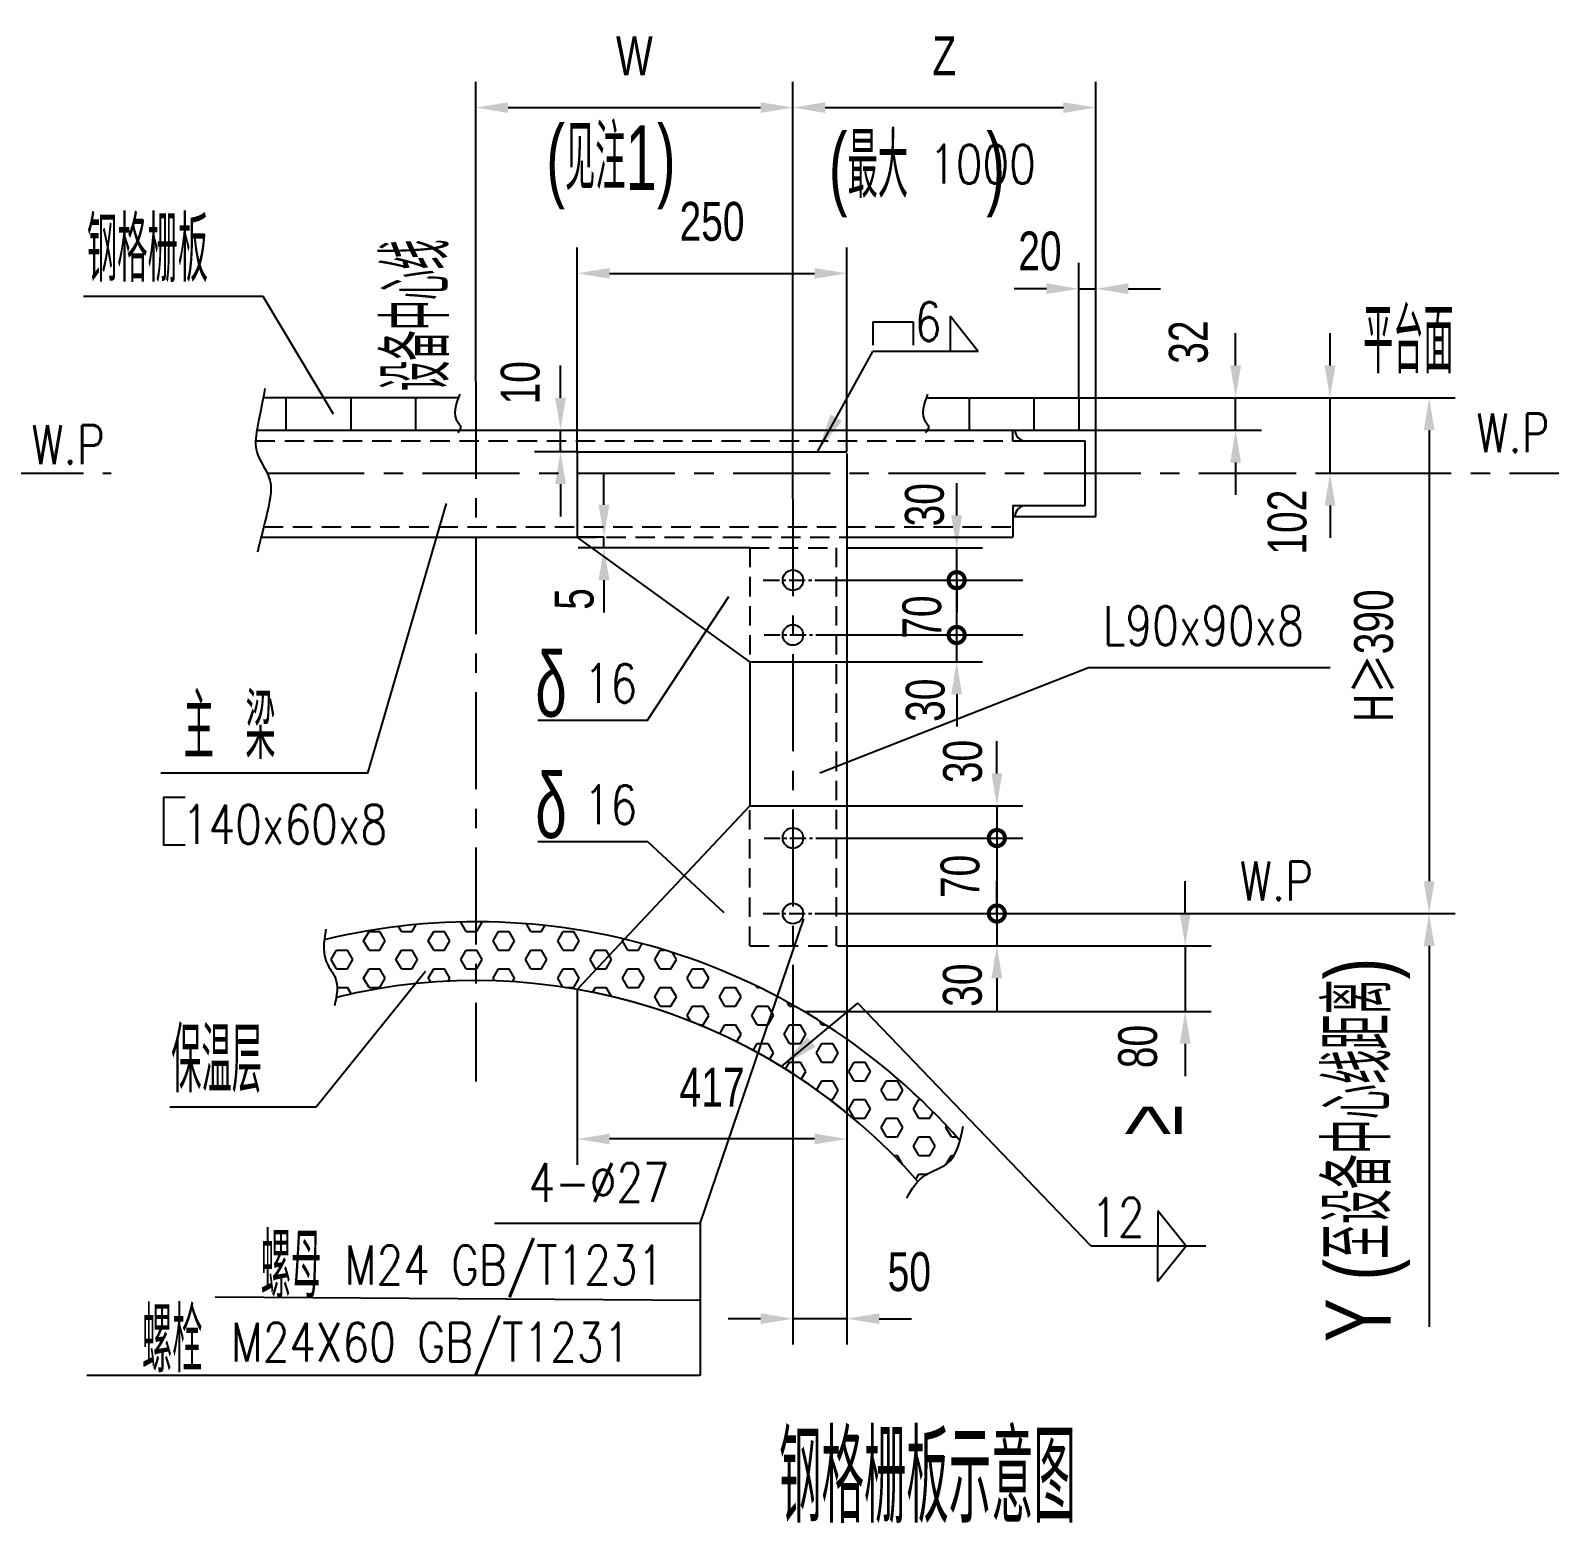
# Model space of a CAD drawing. Extents: x 148 to 221443, y -36682 to 6758.
# Drawn here: x 46388 to 48736, y -21096 to -18774 of the extents above; entities that cross this region are included whole.
import ezdxf
from ezdxf.enums import TextEntityAlignment as Align

# ---------------------------------------------------------------- set-up
doc = ezdxf.new("R2010")
doc.units = 0
doc.header["$LTSCALE"] = 10
doc.header["$MEASUREMENT"] = 0
doc.linetypes.add('CENTERX2', pattern=[4, 2.5, -0.5, 0.5, -0.5])
doc.linetypes.add('HIDDENX2', pattern=[0.75, 0.5, -0.25])
for name, color, linetype in [('2', 4, 'Continuous'), ('3', 255, 'Continuous'), ('CENTER', 1, 'CENTERX2'), ('HIDDEN', 7, 'HIDDENX2'), ('RED', 7, 'Continuous'), ('WHITE', 7, 'Continuous')]:
    doc.layers.add(name, color=color, linetype=linetype)
doc.styles.add('HZ', font='ROMS.SHX', dxfattribs={"width": 0.75, "bigfont": 'GBCBIG.SHX'})
doc.styles.get("Standard").update_dxf_attribs({"font": 'wison_e.shx', "width": 0.75, "bigfont": 'wison_c.shx'})
doc.styles.add('XW', font='ROMANS.shx', dxfattribs={"width": 0.85})
doc.dimstyles.new('DIM1', dxfattribs={"dimscale": 20, "dimtxt": 3, "dimasz": 2.5, "dimexe": 2, "dimexo": 0, "dimgap": 1, "dimtad": 0, "dimdec": 0, "dimzin": 0, "dimdsep": 46, "dimtxsty": 'Standard', "dimcen": 2, "dimclrd": 3, "dimclre": 3, "dimclrt": 3, "dimadec": 0, "dimazin": 0, "dimtfac": 0.666667, "dimtdec": 0, "dimtofl": 0, "dimtmove": 2, "dimatfit": 1, "dimfxl": 2, "dimtvp": 1.333333, "dimtolj": 1, "dimtzin": 0, "dimarcsym": 0})

# ---------------------------------------------------------------- blocks, each defined once
blk = doc.blocks.new('*D1021')
at = {"color": 3, "lineweight": -2}
for p, q in [((47207.7, -19341.7), (47207.7, -19291.7)), ((47062.7, -19391.7), (47247.7, -19391.7)), ((47233.6, -19425), (47167.7, -19425)), ((47207.7, -19475), (47207.7, -19525))]:
    blk.add_line(p, q, dxfattribs=at)
at = {"color": 3}
for points in [[(47199.4, -19341.7), (47216.1, -19341.7), (47207.7, -19391.7)], [(47216.1, -19475), (47199.4, -19475), (47207.7, -19425)]]:
    blk.add_solid(points, dxfattribs=at)
at = {"layer": 'Defpoints', "color": 0}
for p in [(47062.7, -19391.7), (47207.7, -19391.7), (47233.6, -19425)]:
    blk.add_point(p, dxfattribs=at)
at = {"color": 3, "insert": (47145.7, -19318.5), "char_height": 60, "attachment_point": 5, "rotation": 90}
blk.add_mtext('\\A1;10', dxfattribs=at)
blk = doc.blocks.new('*D1022')
at = {"layer": '2', "color": 3, "linetype": 'Continuous', "lineweight": -2}
for p, q in [((47233.6, -19425), (47233.6, -19109.3)), ((47650.3, -19425), (47650.3, -19109.3)), ((47283.6, -19149.3), (47600.3, -19149.3))]:
    blk.add_line(p, q, dxfattribs=at)
at = {"layer": '2', "color": 3}
for points in [[(47283.6, -19141), (47283.6, -19157.6), (47233.6, -19149.3)], [(47600.3, -19157.6), (47600.3, -19141), (47650.3, -19149.3)]]:
    blk.add_solid(points, dxfattribs=at)
at = {"layer": 'Defpoints', "color": 0}
for p in [(47650.3, -19149.3), (47233.6, -19425), (47650.3, -19425)]:
    blk.add_point(p, dxfattribs=at)
at = {"layer": '2', "color": 3, "insert": (47441.9, -19069.3), "char_height": 60, "attachment_point": 5}
blk.add_mtext('\\A1;250', dxfattribs=at)
blk = doc.blocks.new('*D1023')
at = {"color": 3, "lineweight": -2}
for p, q in [((47076.8, -19316.9), (47076.8, -18853.1)), ((47566.9, -19498.1), (47566.9, -18853.1)), ((47126.8, -18893.1), (47516.9, -18893.1))]:
    blk.add_line(p, q, dxfattribs=at)
at = {"color": 3}
for points in [[(47126.8, -18884.8), (47126.8, -18901.4), (47076.8, -18893.1)], [(47516.9, -18901.4), (47516.9, -18884.8), (47566.9, -18893.1)]]:
    blk.add_solid(points, dxfattribs=at)
at = {"layer": 'Defpoints', "color": 0}
for p in [(47566.9, -18893.1), (47076.8, -19316.9), (47566.9, -19498.1)]:
    blk.add_point(p, dxfattribs=at)
at = {"color": 3, "insert": (47321.9, -18813.1), "char_height": 60, "attachment_point": 5}
blk.add_mtext('\\A1;W', dxfattribs=at)
blk = doc.blocks.new('*D1024')
at = {"color": 3, "lineweight": -2}
for p, q in [((47566.9, -19498.1), (47566.9, -18853.1)), ((48035.1, -19391.7), (48035.1, -18853.1)), ((47616.9, -18893.1), (47985.1, -18893.1))]:
    blk.add_line(p, q, dxfattribs=at)
at = {"color": 3}
for points in [[(47616.9, -18884.8), (47616.9, -18901.4), (47566.9, -18893.1)], [(47985.1, -18901.4), (47985.1, -18884.8), (48035.1, -18893.1)]]:
    blk.add_solid(points, dxfattribs=at)
at = {"layer": 'Defpoints', "color": 0}
for p in [(48035.1, -18893.1), (48035.1, -19391.7), (47566.9, -19498.1)]:
    blk.add_point(p, dxfattribs=at)
at = {"color": 3, "insert": (47801, -18813.1), "char_height": 60, "attachment_point": 5}
blk.add_mtext('\\A1;Z', dxfattribs=at)
blk = doc.blocks.new('*D1025')
at = {"color": 3, "lineweight": -2}
for p, q in [((47274.9, -19506.9), (47274.9, -19456.9)), ((47274.9, -19556.9), (47234.9, -19556.9)), ((47500.3, -19573.6), (47234.9, -19573.6)), ((47274.9, -19623.6), (47274.9, -19673.6))]:
    blk.add_line(p, q, dxfattribs=at)
at = {"color": 3}
for points in [[(47266.5, -19506.9), (47283.2, -19506.9), (47274.9, -19556.9)], [(47283.2, -19623.6), (47266.5, -19623.6), (47274.9, -19573.6)]]:
    blk.add_solid(points, dxfattribs=at)
at = {"layer": 'Defpoints', "color": 0}
for p in [(47274.9, -19556.9), (47274.9, -19556.9), (47500.3, -19573.6)]:
    blk.add_point(p, dxfattribs=at)
at = {"color": 3, "insert": (47229.3, -19652.7), "char_height": 60, "attachment_point": 5, "rotation": 90}
blk.add_mtext('\\A1;5', dxfattribs=at)
blk = doc.blocks.new('_DotSmall')
at = {"layer": 'WHITE', "color": 0, "const_width": 0.5}
blk.add_lwpolyline([(-0.0625, 0, 1), (0.0625, 0, 1)], format="xyb", close=True, dxfattribs=at)
blk = doc.blocks.new('*D1026')
at = {"color": 3, "lineweight": -2}
for p, q in [((47820, -19523.6), (47820, -19473.6)), ((47650.3, -19573.6), (47860, -19573.6)), ((47622.6, -19623.6), (47860, -19623.6)), ((47820, -19623.6), (47820, -19673.6))]:
    blk.add_line(p, q, dxfattribs=at)
at = {"color": 3}
blk.add_solid([(47811.6, -19523.6), (47828.3, -19523.6), (47820, -19573.6)], dxfattribs=at)
at = {"layer": 'Defpoints', "color": 0}
for p in [(47650.3, -19573.6), (47622.6, -19623.6), (47820, -19623.6)]:
    blk.add_point(p, dxfattribs=at)
at = {"color": 3, "lineweight": -2, "xscale": 50, "yscale": 50, "zscale": 50, "rotation": 90}
blk.add_blockref('_DotSmall', (47820, -19623.6), dxfattribs=at)
at = {"color": 3, "insert": (47770.5, -19507), "char_height": 60, "attachment_point": 5, "rotation": 90}
blk.add_mtext('\\A1;30', dxfattribs=at)
blk = doc.blocks.new('*D1027')
at = {"color": 3, "lineweight": -2}
for p, q in [((47820, -19708.3), (47820, -19658.3)), ((47624.1, -19708.3), (47860, -19708.3)), ((47650.3, -19750), (47860, -19750)), ((47820, -19800), (47820, -19850))]:
    blk.add_line(p, q, dxfattribs=at)
at = {"color": 3}
blk.add_solid([(47828.3, -19800), (47811.6, -19800), (47820, -19750)], dxfattribs=at)
at = {"layer": 'Defpoints', "color": 0}
for p in [(47624.1, -19708.3), (47650.3, -19750), (47820, -19750)]:
    blk.add_point(p, dxfattribs=at)
at = {"color": 3, "lineweight": -2, "xscale": 50, "yscale": 50, "zscale": 50, "rotation": 270}
blk.add_blockref('_DotSmall', (47820, -19708.3), dxfattribs=at)
at = {"color": 3, "insert": (47771.7, -19809.2), "char_height": 60, "attachment_point": 5, "rotation": 90}
blk.add_mtext('\\A1;30', dxfattribs=at)
blk = doc.blocks.new('*D1028')
at = {"color": 3, "lineweight": -2}
for p, q in [((47622.6, -19623.6), (47922.1, -19623.6)), ((47624.1, -19708.3), (47922.1, -19708.3))]:
    blk.add_line(p, q, dxfattribs=at)
at = {"layer": 'Defpoints', "color": 0}
for p in [(47622.6, -19623.6), (47624.1, -19708.3), (47882.1, -19708.3)]:
    blk.add_point(p, dxfattribs=at)
at = {"color": 3, "insert": (47766.5, -19680.7), "char_height": 60, "attachment_point": 5, "rotation": 90}
blk.add_mtext('\\A1;70', dxfattribs=at)
blk = doc.blocks.new('_None')
blk = doc.blocks.new('*D1029')
at = {"color": 3, "lineweight": -2}
for p, q in [((47882.1, -20138.9), (47882.1, -20088.9)), ((47622.6, -20138.9), (47922.1, -20138.9)), ((47650.3, -20188.9), (47922.1, -20188.9)), ((47882.1, -20238.9), (47882.1, -20288.9))]:
    blk.add_line(p, q, dxfattribs=at)
at = {"color": 3}
blk.add_solid([(47890.5, -20238.9), (47873.8, -20238.9), (47882.1, -20188.9)], dxfattribs=at)
at = {"layer": 'Defpoints', "color": 0}
for p in [(47622.6, -20138.9), (47650.3, -20188.9), (47882.1, -20188.9)]:
    blk.add_point(p, dxfattribs=at)
at = {"color": 3, "lineweight": -2, "xscale": 50, "yscale": 50, "zscale": 50, "rotation": 270}
blk.add_blockref('_DotSmall', (47882.1, -20138.9), dxfattribs=at)
at = {"color": 3, "insert": (47829.2, -20249.6), "char_height": 60, "attachment_point": 5, "rotation": 90}
blk.add_mtext('\\A1;30', dxfattribs=at)
blk = doc.blocks.new('*D1030')
at = {"color": 3, "lineweight": -2}
for p, q in [((47624.1, -20022.2), (47922.1, -20022.2)), ((47622.6, -20138.9), (47922.1, -20138.9))]:
    blk.add_line(p, q, dxfattribs=at)
at = {"layer": 'Defpoints', "color": 0}
for p in [(47624.1, -20022.2), (47622.6, -20138.9), (47882.1, -20138.9)]:
    blk.add_point(p, dxfattribs=at)
at = {"color": 3, "insert": (47825.5, -20081.6), "char_height": 60, "attachment_point": 5, "rotation": 90}
blk.add_mtext('\\A1;70', dxfattribs=at)
blk = doc.blocks.new('*D1031')
at = {"color": 3, "lineweight": -2}
for p, q in [((47882.1, -19922.2), (47882.1, -19872.2)), ((47650.3, -19972.2), (47922.1, -19972.2)), ((47624.1, -20022.2), (47922.1, -20022.2)), ((47882.1, -20022.2), (47882.1, -20072.2))]:
    blk.add_line(p, q, dxfattribs=at)
at = {"color": 3}
blk.add_solid([(47873.8, -19922.2), (47890.5, -19922.2), (47882.1, -19972.2)], dxfattribs=at)
at = {"layer": 'Defpoints', "color": 0}
for p in [(47650.3, -19972.2), (47624.1, -20022.2), (47882.1, -20022.2)]:
    blk.add_point(p, dxfattribs=at)
at = {"color": 3, "lineweight": -2, "xscale": 50, "yscale": 50, "zscale": 50, "rotation": 90}
blk.add_blockref('_DotSmall', (47882.1, -20022.2), dxfattribs=at)
at = {"color": 3, "insert": (47829.5, -19903.9), "char_height": 60, "attachment_point": 5, "rotation": 90}
blk.add_mtext('\\A1;30', dxfattribs=at)
blk = doc.blocks.new('*D1032')
at = {"color": 3, "lineweight": -2}
for p, q in [((48008.7, -19341.7), (48590.2, -19341.7)), ((48550.2, -19391.7), (48550.2, -20088.9)), ((48434.7, -20138.9), (48590.2, -20138.9))]:
    blk.add_line(p, q, dxfattribs=at)
at = {"color": 3}
for points in [[(48558.5, -19391.7), (48541.9, -19391.7), (48550.2, -19341.7)], [(48541.9, -20088.9), (48558.5, -20088.9), (48550.2, -20138.9)]]:
    blk.add_solid(points, dxfattribs=at)
at = {"layer": 'Defpoints', "color": 0}
for p in [(48008.7, -19341.7), (48434.7, -20138.9), (48550.2, -20138.9)]:
    blk.add_point(p, dxfattribs=at)
at = {"color": 3, "insert": (48465.3, -19740.3), "char_height": 60, "attachment_point": 5, "rotation": 90}
blk.add_mtext('\\A1;H{\\fSimSun|b0|i0|c134|p54;≥}390', dxfattribs=at)
blk = doc.blocks.new('*D1033')
at = {"color": 3, "lineweight": -2}
for p, q in [((48397, -19291.7), (48397, -19241.7)), ((48008.7, -19341.7), (48437, -19341.7)), ((48397, -19458.3), (48437, -19458.3)), ((48397, -19508.3), (48397, -19558.3))]:
    blk.add_line(p, q, dxfattribs=at)
at = {"color": 3}
for points in [[(48388.7, -19291.7), (48405.4, -19291.7), (48397, -19341.7)], [(48405.4, -19508.3), (48388.7, -19508.3), (48397, -19458.3)]]:
    blk.add_solid(points, dxfattribs=at)
at = {"layer": 'Defpoints', "color": 0}
for p in [(48008.7, -19341.7), (48397, -19458.3), (48397, -19458.3)]:
    blk.add_point(p, dxfattribs=at)
at = {"color": 3, "insert": (48331, -19533.9), "char_height": 60, "attachment_point": 5, "rotation": 90}
blk.add_mtext('\\A1;102', dxfattribs=at)
blk = doc.blocks.new('*D1034')
at = {"color": 3, "lineweight": -2}
for p, q in [((48173.2, -20138.9), (48173.2, -20088.9)), ((47650.3, -20188.9), (48213.2, -20188.9)), ((47583.6, -20290.1), (48213.2, -20290.1)), ((48173.2, -20340.1), (48173.2, -20390.1))]:
    blk.add_line(p, q, dxfattribs=at)
at = {"color": 3}
for points in [[(48164.8, -20138.9), (48181.5, -20138.9), (48173.2, -20188.9)], [(48181.5, -20340.1), (48164.8, -20340.1), (48173.2, -20290.1)]]:
    blk.add_solid(points, dxfattribs=at)
at = {"layer": 'Defpoints', "color": 0}
for p in [(47650.3, -20188.9), (47583.6, -20290.1), (48173.2, -20290.1)]:
    blk.add_point(p, dxfattribs=at)
at = {"color": 3, "insert": (48100.1, -20344.5), "char_height": 60, "attachment_point": 5, "rotation": 90}
blk.add_mtext('\\A1;80', dxfattribs=at)
blk = doc.blocks.new('*D1035')
at = {"color": 3, "lineweight": -2}
for p, q in [((47622.6, -20138.9), (48590.2, -20138.9)), ((48550.2, -20188.9), (48550.2, -20777.9))]:
    blk.add_line(p, q, dxfattribs=at)
at = {"color": 3}
blk.add_solid([(48558.5, -20188.9), (48541.9, -20188.9), (48550.2, -20138.9)], dxfattribs=at)
at = {"layer": 'Defpoints', "color": 0}
for p in [(47622.6, -20138.9), (48394.7, -20777.9), (48550.2, -20777.9)]:
    blk.add_point(p, dxfattribs=at)
at = {"color": 3, "insert": (48455.6, -20504.1), "char_height": 100, "attachment_point": 5, "rotation": 90, "style": 'HZ'}
blk.add_mtext('\\A1;Y (至设备中心线距离)', dxfattribs=at)
blk = doc.blocks.new('*D1036')
at = {"color": 3, "lineweight": -2}
for p, q in [((47566.9, -20252.6), (47566.9, -20805.2)), ((47650.3, -20447), (47650.3, -20805.2)), ((47516.9, -20765.2), (47466.9, -20765.2)), ((47700.3, -20765.2), (47750.3, -20765.2))]:
    blk.add_line(p, q, dxfattribs=at)
at = {"color": 3}
for points in [[(47516.9, -20773.5), (47516.9, -20756.9), (47566.9, -20765.2)], [(47700.3, -20756.9), (47700.3, -20773.5), (47650.3, -20765.2)]]:
    blk.add_solid(points, dxfattribs=at)
at = {"layer": 'Defpoints', "color": 0}
for p in [(47566.9, -20252.6), (47650.3, -20447), (47650.3, -20765.2)]:
    blk.add_point(p, dxfattribs=at)
at = {"color": 3, "insert": (47746.8, -20692.9), "char_height": 60, "attachment_point": 5}
blk.add_mtext('\\A1;50', dxfattribs=at)
blk = doc.blocks.new('*D1053')
at = {"color": 3, "linetype": 'Continuous', "lineweight": -2}
for p, q in [((47233.6, -20256.2), (47233.6, -20527.4)), ((47650.3, -20447), (47650.3, -20527.4)), ((47600.3, -20487.4), (47283.6, -20487.4))]:
    blk.add_line(p, q, dxfattribs=at)
at = {"color": 3}
for points in [[(47283.6, -20479.1), (47283.6, -20495.7), (47233.6, -20487.4)], [(47600.3, -20495.7), (47600.3, -20479.1), (47650.3, -20487.4)]]:
    blk.add_solid(points, dxfattribs=at)
at = {"layer": 'Defpoints', "color": 0}
for p in [(47233.6, -20256.2), (47650.3, -20447), (47233.6, -20487.4)]:
    blk.add_point(p, dxfattribs=at)
at = {"color": 3, "insert": (47441.9, -20407.4), "char_height": 60, "attachment_point": 5}
blk.add_mtext('\\A1;417', dxfattribs=at)
blk = doc.blocks.new('*D1066')
at = {"color": 3, "linetype": 'Continuous', "lineweight": -2}
for p, q in [((48251.1, -19291.7), (48251.1, -19241.7)), ((48008.7, -19341.7), (48291.1, -19341.7)), ((48035.1, -19391.7), (48291.1, -19391.7)), ((48251.1, -19441.7), (48251.1, -19491.7))]:
    blk.add_line(p, q, dxfattribs=at)
at = {"color": 3}
for points in [[(48242.8, -19291.7), (48259.5, -19291.7), (48251.1, -19341.7)], [(48259.5, -19441.7), (48242.8, -19441.7), (48251.1, -19391.7)]]:
    blk.add_solid(points, dxfattribs=at)
at = {"layer": 'Defpoints', "color": 0}
for p in [(48008.7, -19341.7), (48035.1, -19391.7), (48251.1, -19391.7)]:
    blk.add_point(p, dxfattribs=at)
at = {"color": 3, "insert": (48178.4, -19255.6), "char_height": 60, "attachment_point": 5, "rotation": 90}
blk.add_mtext('\\A1;32', dxfattribs=at)
blk = doc.blocks.new('*D1068')
at = {"color": 3, "linetype": 'Continuous', "lineweight": -2}
for p, q in [((48008.7, -19341.7), (48008.7, -19133.1)), ((48035.1, -19391.7), (48035.1, -19133.1)), ((47958.7, -19173.1), (47908.7, -19173.1)), ((48085.1, -19173.1), (48135.1, -19173.1))]:
    blk.add_line(p, q, dxfattribs=at)
at = {"color": 3}
for points in [[(47958.7, -19181.4), (47958.7, -19164.7), (48008.7, -19173.1)], [(48085.1, -19164.7), (48085.1, -19181.4), (48035.1, -19173.1)]]:
    blk.add_solid(points, dxfattribs=at)
at = {"layer": 'Defpoints', "color": 0}
for p in [(48008.7, -19173.1), (48008.7, -19341.7), (48035.1, -19391.7)]:
    blk.add_point(p, dxfattribs=at)
at = {"color": 3, "insert": (47948.7, -19115.1), "char_height": 60, "attachment_point": 5}
blk.add_mtext('\\A1;20', dxfattribs=at)

msp = doc.modelspace()

# ---------------------------------------------------------------- hatches: boundary and pattern name
at = {"layer": '2', "linetype": 'Continuous'}
h = msp.add_hatch(dxfattribs=at)
h.set_pattern_fill('HEX', color=3, scale=133.333333, style=0)
h.set_pattern_definition([(0, (63711.74, -26430.754), (0, 28.867513), [16.66667, -33.33333]), (120, (63711.74, -26430.754), (-25, -14.433757), [16.66667, -33.33333]), (60, (63728.406, -26430.754), (-25, 14.433757), [16.66667, -33.33333])])
h.paths.add_polyline_path([(47076.7799, -20151.6796), (47076.7799, -20242.561, -0.077247128), (47351.8968, -20285.3201), (47380.6383, -20199.0955, 0.077553655)])
edge = h.paths.add_edge_path()
edge.add_line((47076.7799, -20242.561), (47076.7799, -20151.6796))
edge.add_arc((47076.7799, -21149.0066), 997.327, 90, 103.5837498)
edge.add_spline(control_points=[(46842.5413, -20179.5772), (46841.0523, -20193.7472), (46842.5034, -20214.2829), (46863.9003, -20239.9174), (46862.9038, -20257.7095), (46861.0089, -20268.6166)], knot_values=[19.555790087, 19.555790087, 19.555790087, 19.555790087, 44.393820247, 57.303182116, 76.18035137, 76.18035137, 76.18035137, 76.18035137], degree=3, periodic=0)
edge.add_arc((47076.7799, -21149.0066), 906.4456, 90, 103.7709356, ccw=False)
h.paths.add_polyline_path([(47650.2632, -20447.0376), (47650.2632, -20333.0544, 0.075903807), (47380.6383, -20199.0955), (47351.8968, -20285.3201, -0.094435082)])
edge = h.paths.add_edge_path()
edge.add_line((47650.2632, -20333.0544), (47650.2632, -20447.0376))
edge.add_arc((47076.7799, -21149.0066), 906.4456, 41.0958999, 50.7524187, ccw=False)
edge.add_spline(control_points=[(47759.8868, -20553.1806), (47763.4371, -20549.4081), (47776.6419, -20538.1671), (47810.6249, -20528.9206), (47821.1827, -20504.3905), (47825.1437, -20489.755)], knot_values=[32.031214709, 32.031214709, 32.031214709, 32.031214709, 41.576270709, 64.022572381, 89.598805579, 89.598805579, 89.598805579, 89.598805579], degree=3, periodic=0)
edge.add_arc((47076.7799, -21149.0066), 997.327, 41.3775949, 54.8989396)

# ---------------------------------------------------------------- linework, layer by layer
at = {"color": 7, "linetype": 'Continuous'}
for p, q in [((47690.5605, -19224.3679), (47752.6867, -19224.3679)), ((47690.5605, -19224.3679), (47690.5605, -19260.2364)), ((47752.6867, -19224.3679), (47752.6867, -19260.2364)), ((47853.4478, -19270.0024), (47690.5725, -19270.0024))]:
    msp.add_line(p, q, dxfattribs=at)
at = {"linetype": 'Continuous'}
for p, q in [((47809.7131, -19215.388), (47809.7131, -19270.0024)), ((47853.4478, -19270.0024), (47809.7131, -19215.388)), ((48130.8461, -20598.3093), (48130.8461, -20652.9237)), ((48174.5808, -20652.9237), (48130.8461, -20598.3093)), ((48130.8461, -20707.5381), (48130.8461, -20652.9237)), ((48174.5808, -20652.9237), (48130.8461, -20707.5381))]:
    msp.add_line(p, q, dxfattribs=at)
at = {"color": 3, "linetype": 'Continuous'}
msp.add_lwpolyline([(46627.7716, -19959.6302), (46594.3279, -19959.6302), (46594.3279, -20032.5492), (46627.7716, -20032.5492)], dxfattribs=at)
at = {"color": 3}
msp.add_arc((47076.7799, -21149.0066), 997.327, 41.3775949, 103.5837498, dxfattribs=at)
at = {"layer": '2', "color": 3, "linetype": 'Continuous'}
for p, q in [((47604.8987, -19424.9976), (47690.5725, -19270.0024)), ((47853.4478, -19270.0024), (47690.5725, -19270.0024)), ((46910.0569, -19922.0204), (47031.6971, -19505.1897)), ((48023.8994, -19758.973), (47608.3169, -19922.0435)), ((48397.2799, -19758.973), (48023.8994, -19758.973)), ((46910.0569, -19922.0204), (46589.7994, -19922.0204)), ((47423.5983, -20618.0134), (47583.5966, -20147.2301)), ((46829.6969, -20438.3946), (46998.9107, -20227.8683)), ((47549.3029, -20375.4656), (47667.4157, -20277.2165)), ((48027.655, -20652.9237), (47667.4157, -20277.2165)), ((46829.6969, -20438.3946), (46604.1196, -20438.3946)), ((47423.5983, -20618.0134), (47105.9091, -20618.0134)), ((47423.5983, -20618.0134), (47423.5983, -20852.8508)), ((48205.2281, -20652.9237), (48027.655, -20652.9237)), ((47423.5983, -20737.2715), (46674.1292, -20731.8436)), ((47423.5983, -20852.8508), (46475.6849, -20852.8508))]:
    msp.add_line(p, q, dxfattribs=at)
for points in [[(46470.4054, -19184.6068), (46747.6291, -19184.6068), (46856.507, -19366.664)], [(47172.4983, -19839.8944), (47342.4185, -19839.8944), (47467.7619, -19648.5966)], [(47172.4983, -20027.4814), (47342.4185, -20027.4814), (47459.9279, -20137.0828)]]:
    msp.add_lwpolyline(points, dxfattribs=at)
msp.add_arc((47076.7799, -21149.0066), 906.4456, 41.0958999, 103.7709356, dxfattribs=at)
for points, knots in [([(46750.7463, -19327.5207), (46741.5517, -19382.8229), (46725.7318, -19420.6219), (46771.9939, -19473.5113), (46753.2463, -19519.0756), (46739.6172, -19580.0779)], [0, 0, 0, 0, 39.248188141, 67.529390157, 109.117499153, 109.117499153, 109.117499153, 109.117499153]), ([(46845.1852, -20162.8932), (46841.1434, -20183.0742), (46838.8742, -20209.935), (46866.7306, -20243.3082), (46861.712, -20266.2833), (46858.3429, -20281.7069)], [9.951640217, 9.951640217, 9.951640217, 9.951640217, 44.393820247, 57.303182116, 83.670348965, 83.670348965, 83.670348965, 83.670348965]), ([(47742.8408, -20578.8204), (47750.106, -20564.3879), (47765.7607, -20541.1277), (47818.0394, -20526.9031), (47825.4886, -20490.4083), (47830.1778, -20467.435)], [13.598303043, 13.598303043, 13.598303043, 13.598303043, 41.576270709, 64.022572381, 102.159160562, 102.159160562, 102.159160562, 102.159160562])]:
    msp.add_open_spline(points, degree=3, knots=knots, dxfattribs=at)
for points in [[(47051.8712, -19336.2755), (47049.3427, -19379.7156), (47053.3883, -19385.7796), (47048.837, -19395.8864)], [(47774.9414, -19336.2755), (47772.413, -19379.7156), (47776.4585, -19385.7796), (47771.9073, -19395.8864)]]:
    msp.add_spline(points, degree=3, dxfattribs=at)
for points in [[(47642.6766, -19377.3234), (47625.1727, -19367.6481), (47604.8987, -19424.9976)], [(47601.8254, -20344.7835), (47589.0354, -20329.4077), (47549.3029, -20375.4656)]]:
    msp.add_solid(points, dxfattribs=at)
at = {"layer": '3', "color": 0}
for p, q in [((47049.3738, -19341.6642), (46748.2749, -19341.6642)), ((46783.4165, -19341.6642), (46783.4165, -19391.6642)), ((46883.4165, -19341.6642), (46883.4165, -19391.6642)), ((46983.4165, -19341.6642), (46983.4165, -19391.6642)), ((47772.444, -19341.6643), (48008.6614, -19341.6643)), ((47839.297, -19341.6643), (47839.297, -19391.6643)), ((47939.297, -19341.6643), (47939.297, -19391.6643)), ((48008.6614, -19341.6643), (48008.6614, -19391.6643))]:
    msp.add_line(p, q, dxfattribs=at)
at = {"layer": 'CENTER', "ltscale": 6}
for p, q in [((47076.7799, -19316.8623), (47076.7799, -20398.3474)), ((44400.3856, -19458.3309), (46513.1073, -19458.3309)), ((46754.4927, -19458.3309), (48785.5489, -19458.3309)), ((47566.9299, -19498.1053), (47566.9299, -20252.6162))]:
    msp.add_line(p, q, dxfattribs=at)
at = {"layer": 'CENTER'}
for p, q in [((47520.9349, -19623.6035), (47622.6013, -19623.6035)), ((47522.3853, -19708.3309), (47624.0517, -19708.3309)), ((47522.3853, -20022.2301), (47624.0517, -20022.2301)), ((47520.933, -20138.8967), (47622.5993, -20138.8967))]:
    msp.add_line(p, q, dxfattribs=at)
at = {"layer": 'HIDDEN', "ltscale": 6}
for p, q in [((46736.4194, -19408.3309), (47906.7812, -19408.3309)), ((46748.9578, -19540.97), (47905.3344, -19540.97)), ((47233.5966, -19556.9368), (47650.2632, -19556.9368)), ((47500.2632, -19573.6035), (47633.5966, -19573.6035)), ((47500.2632, -19573.6035), (47500.2632, -19749.9976)), ((47633.5966, -19573.6035), (47633.5966, -20188.8967)), ((47500.2632, -20188.8967), (47500.2632, -19972.2301)), ((47500.2632, -20188.8967), (47650.2632, -20188.8967))]:
    msp.add_line(p, q, dxfattribs=at)
at = {"layer": 'RED', "color": 3}
for p, q in [((48008.6614, -19173.0536), (48035.1145, -19173.0536)), ((48251.1281, -19391.6643), (48251.1281, -19341.6643)), ((48397.0497, -19458.3309), (48397.0497, -19341.6643)), ((47207.7229, -19424.9976), (47207.7229, -19391.6643)), ((47274.855, -19573.6035), (47274.855, -19556.9368)), ((47819.9673, -19573.6035), (47819.9673, -19750.6404)), ((47882.1458, -19972.2301), (47882.1458, -20188.8967)), ((48173.1801, -20188.8967), (48173.1801, -20290.0549)), ((47650.2632, -20765.2122), (47566.9299, -20765.2122))]:
    msp.add_line(p, q, dxfattribs=at)
at = {"layer": 'RED'}
for p, q in [((46738.4324, -19391.6643), (48035.1145, -19391.6643)), ((47906.7812, -19408.3309), (47906.7812, -19391.6643)), ((48035.1145, -19524.9976), (48035.1145, -19391.6643)), ((47906.7812, -19408.3309), (48018.4479, -19408.3309)), ((48018.4479, -19508.3309), (48018.4479, -19408.3309)), ((47233.5966, -19424.9976), (47650.2632, -19424.9976)), ((47233.5966, -19424.9976), (47233.5966, -19556.9368)), ((47650.2632, -19427.8734), (47650.2632, -20478.9768)), ((47906.7812, -19508.3309), (48018.4479, -19508.3309)), ((47906.7812, -19508.3309), (47906.7812, -19524.9976)), ((47906.7812, -19508.3309), (47906.7812, -19556.9368)), ((47906.7812, -19508.3309), (48018.4479, -19508.3309)), ((47906.7812, -19524.9976), (48035.1145, -19524.9976)), ((46745.0178, -19556.9368), (47233.5966, -19556.9368)), ((47500.2632, -19749.9976), (47233.5966, -19556.9368)), ((47650.2632, -19556.9368), (47906.7812, -19556.9368)), ((47500.2632, -19749.9976), (47650.2632, -19749.9976)), ((47500.2632, -19749.9976), (47500.2632, -19972.2301)), ((47500.2632, -19972.2301), (47233.5966, -20256.2288)), ((47500.2632, -19972.2301), (47650.2632, -19972.2301))]:
    msp.add_line(p, q, dxfattribs=at)
for centre in [(47566.9319, -19623.6035), (47566.9299, -19708.3309), (47566.9299, -20022.2301), (47566.9299, -20138.8967)]:
    msp.add_circle(centre, 15.8333, dxfattribs=at)
for centre, radius, start, end in [((47926.7812, -19391.6643), 16.6667, 180, 270), ((47926.7812, -19524.9976), 16.6667, 90, 180), ((47076.7799, -21149.0066), 906.4456, 50.7524187, 80.0376072)]:
    msp.add_arc(centre, radius, start, end, dxfattribs=at)

# ---------------------------------------------------------------- texts
at = {"color": 3}
for s, height, style, width, p in [('(见注1)', 100, 'HZ', 0.65, (47185.7254, -19020.4588)), ('(最大     )', 100, 'HZ', 0.65, (47622.4881, -19032.8552)), ('1000', 60, 'XW', 0.8, (47777.6408, -19010.645)), ('平台面', 100, 'HZ', 0.65, (48447.904, -19303.9139)), ('16', 60, 'XW', 0.8, (47244.0188, -19813.2018))]:
    msp.add_text(s, height=height, dxfattribs=dict(at, style=style, width=width)).set_placement(p)
at = {"color": 3, "style": 'HZ', "width": 0.65}
for s, p in [('设备中心线', (47035.3419, -19330.9091)), ('≥', (48167.5617, -20482.3095))]:
    msp.add_text(s, height=100, rotation=90, dxfattribs=at).set_placement(p)
at = {"color": 3, "linetype": 'Continuous', "style": 'XW', "width": 0.8}
for s, p in [('6', (47796.675, -19224.0773)), ('12', (48110.0574, -20608.5011))]:
    msp.add_text(s, height=60, dxfattribs=at).set_placement(p, align=Align.MIDDLE_RIGHT)
for s, p in [('W.P', (48623.3131, -19425.8415)), ('W.P', (46390.0895, -19444.0573)), ('140x60x8', (46622.7586, -20031.0527)), ('W.P', (48257.8606, -20118.7085)), ('M24 GB/T1231', (46873.9172, -20712.1729)), ('M24X60 GB/T1231', (46698.0962, -20831.5342))]:
    msp.add_text(s, height=60, dxfattribs=at).set_placement(p)
at = {"layer": '2', "color": 3, "linetype": 'Continuous'}
for s, height, style, width, p in [('钢格栅板', 100, 'HZ', 0.65, (46475.8681, -19162.4225)), ('L90x90x8', 60, 'XW', 0.8, (48046.0103, -19723.8713)), ('δ', 100, 'HZ', 0.65, (47168.9576, -19834.5409)), ('主  梁', 100, 'HZ', 0.65, (46625.4847, -19899.807)), ('δ', 100, 'HZ', 0.65, (47168.9576, -20022.1278)), ('16', 60, 'XW', 0.8, (47244.0188, -20000.7888)), ('保温层', 100, 'HZ', 0.65, (46606.0214, -20415.4458)), ('4-%%c27', 60, 'XW', 0.8, (47158.2868, -20584.6902)), ('螺母', 100, 'HZ', 0.65, (46744.4256, -20733.456)), ('螺栓', 100, 'HZ', 0.65, (46560.8336, -20848.2822)), ('钢格栅板示意图', 140, 'HZ', 0.65, (47545.634, -21080.7099))]:
    msp.add_text(s, height=height, dxfattribs=dict(at, style=style, width=width)).set_placement(p)

# ---------------------------------------------------------------- dimensions: what is measured, and where the dimension line sits
for base, p1, p2, text, picture, middle in [((47566.9299, -18893.0954), (47076.7799, -19316.8623), (47566.9299, -19498.1053), 'W', '*D1023', (47321.8549, -18813.0954)), ((48035.1145, -18893.0954), (47566.9299, -19498.1053), (48035.1145, -19391.6643), 'Z', '*D1024', (47801.0222, -18813.0954))]:
    dim = msp.add_linear_dim(base=base, p1=p1, p2=p2, text=text, dimstyle='DIM1')
    dim.commit()
    dim.dimension.update_dxf_attribs({"geometry": picture, "text_midpoint": middle})
at = {"linetype": 'Continuous'}
dim = msp.add_linear_dim(base=(48008.6614, -19173.0536), p1=(48035.1145, -19391.6643), p2=(48008.6614, -19341.6643), text='20', dimstyle='DIM1', dxfattribs=at)
dim.commit()
dim.dimension.update_dxf_attribs({"geometry": '*D1068', "text_midpoint": (47948.6614, -19115.1464), "dimtype": 160})
dim = msp.add_linear_dim(base=(48251.1281, -19391.6643), p1=(48008.6614, -19341.6643), p2=(48035.1145, -19391.6643), angle=90, text='32', dimstyle='DIM1', dxfattribs=at)
dim.commit()
dim.dimension.update_dxf_attribs({"geometry": '*D1066', "text_midpoint": (48178.3501, -19255.6369), "dimtype": 160})
for base, p1, p2, text, picture, middle in [((48397.0497, -19458.3309), (48008.6614, -19341.6643), (48397.0497, -19458.3309), '102', '*D1033', (48330.9742, -19533.9178)), ((47207.7229, -19391.6643), (47233.5966, -19424.9976), (47062.7333, -19391.6643), '10', '*D1021', (47145.6723, -19318.4946)), ((47274.855, -19556.9368), (47500.2632, -19573.6035), (47274.855, -19556.9368), '5', '*D1025', (47229.2717, -19652.6519)), ((48173.1801, -20290.0549), (47650.2632, -20188.8967), (47583.5966, -20290.0549), '80', '*D1034', (48100.1401, -20344.4949))]:
    dim = msp.add_linear_dim(base=base, p1=p1, p2=p2, angle=90, text=text, dimstyle='DIM1')
    dim.commit()
    dim.dimension.update_dxf_attribs({"geometry": picture, "text_midpoint": middle, "dimtype": 160})
dim = msp.add_linear_dim(base=(48550.1888, -20138.8967), p1=(48008.6614, -19341.6643), p2=(48434.7406, -20138.8967), angle=90, text='H{\\fSimSun|b0|i0|c134|p54;≥}390', dimstyle='DIM1')
dim.commit()
dim.dimension.update_dxf_attribs({"geometry": '*D1032', "text_midpoint": (48465.2726, -19740.2805)})
for base, p1, p2, angle, text, override, picture, middle in [((47819.9673, -19623.6035), (47650.2632, -19573.6035), (47622.6013, -19623.6035), 270, '30', {"dimblk2": 'DotSmall', "dimsah": 1, "dimcen": 0}, '*D1026', (47770.5325, -19507.0327)), ((47882.1458, -19708.3309), (47622.6013, -19623.6035), (47624.0517, -19708.3309), 270, '70', {"dimblk1": 'NONE', "dimblk2": 'NONE', "dimsah": 1, "dimsd1": 1, "dimsd2": 1}, '*D1028', (47766.4787, -19680.7425)), ((47819.9673, -19749.9976), (47624.0517, -19708.3309), (47650.2632, -19749.9976), 270, '30', {"dimblk1": 'DotSmall', "dimsah": 1}, '*D1027', (47771.655, -19809.1938)), ((47882.1458, -20022.2301), (47650.2632, -19972.2301), (47624.0517, -20022.2301), 270, '30', {"dimblk2": 'DOTSMALL', "dimsah": 1, "dimcen": 0}, '*D1031', (47829.4968, -19903.9411)), ((48550.1888, -20777.9252), (47622.5993, -20138.8967), (48394.7406, -20777.9252), 90, 'Y (至设备中心线距离)', {"dimtxt": 5, "dimtxsty": 'HZ', "dimblk2": 'NONE', "dimsah": 1, "dimcen": 0, "dimse2": 1}, '*D1035', (48455.551, -20504.0675)), ((47882.1458, -20138.8967), (47624.0517, -20022.2301), (47622.5993, -20138.8967), 270, '70', {"dimblk1": 'NONE', "dimblk2": 'NONE', "dimsah": 1, "dimsd1": 1, "dimsd2": 1}, '*D1030', (47825.5465, -20081.6242)), ((47882.1458, -20188.8967), (47622.5993, -20138.8967), (47650.2632, -20188.8967), 270, '30', {"dimblk1": 'DOTSMALL', "dimsah": 1}, '*D1029', (47829.1637, -20249.5543))]:
    dim = msp.add_linear_dim(base=base, p1=p1, p2=p2, angle=angle, text=text, dimstyle='DIM1', override=override)
    dim.commit()
    dim.dimension.update_dxf_attribs({"geometry": picture, "text_midpoint": middle, "dimtype": 160})
at = {"color": 1, "linetype": 'Continuous'}
dim = msp.add_linear_dim(base=(47233.5966, -20487.398), p1=(47650.2632, -20447.0376), p2=(47233.5966, -20256.2288), dimstyle='DIM1', dxfattribs=at)
dim.commit()
dim.dimension.update_dxf_attribs({"geometry": '*D1053', "text_midpoint": (47441.9299, -20407.398)})
dim = msp.add_linear_dim(base=(47650.2632, -20765.2122), p1=(47566.9299, -20252.6162), p2=(47650.2632, -20447.0376), text='50', dimstyle='DIM1')
dim.commit()
dim.dimension.update_dxf_attribs({"geometry": '*D1036', "text_midpoint": (47746.7555, -20692.9144), "dimtype": 160})
at = {"layer": '2', "color": 3, "linetype": 'Continuous'}
dim = msp.add_linear_dim(base=(47650.2632, -19149.2892), p1=(47233.5966, -19424.9976), p2=(47650.2632, -19424.9976), text='250', dimstyle='DIM1', dxfattribs=at)
dim.commit()
dim.dimension.update_dxf_attribs({"geometry": '*D1022', "text_midpoint": (47441.9299, -19069.2892)})

doc.saveas('drawing.dxf')
